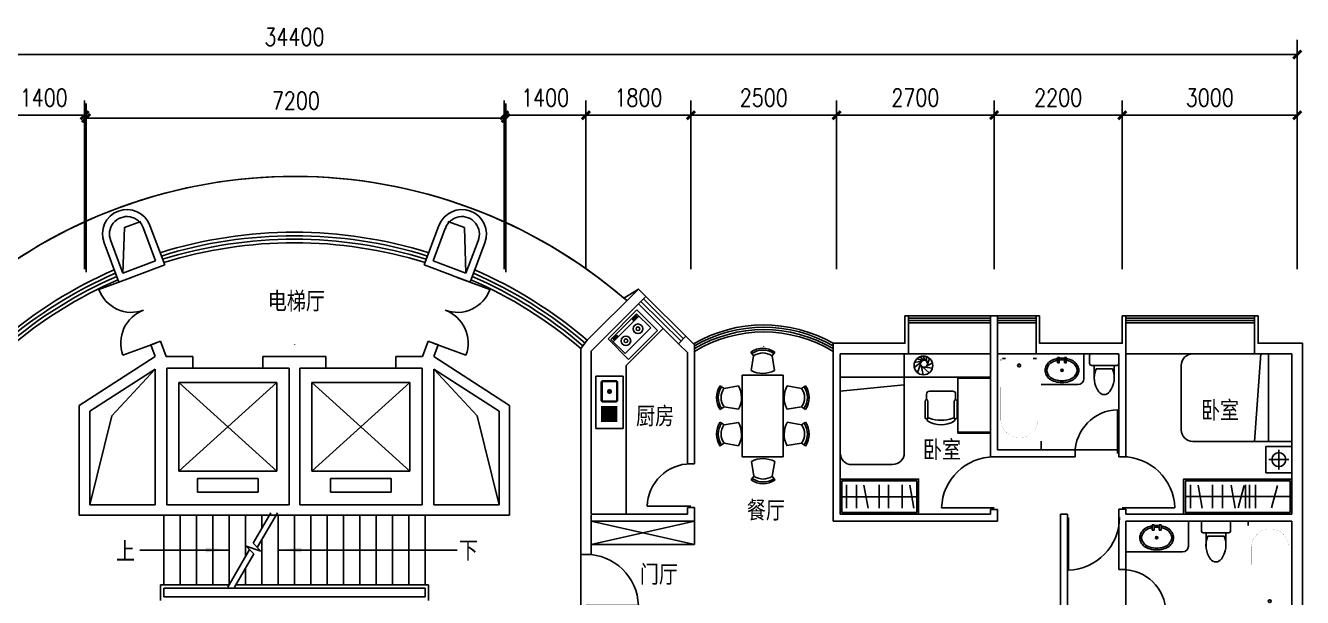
# Model space of a CAD drawing. Header units: millimetres. Extents: x 711 to 40000, y 477 to 37920.
# Drawn here: x 17795 to 39697, y 28115 to 37920 of the extents above; entities that cross this region are included whole.
import ezdxf
from ezdxf.enums import TextEntityAlignment as Align

# ---------------------------------------------------------------- set-up
doc = ezdxf.new("R2010")
doc.units = ezdxf.units.MM
doc.linetypes.add('HIDDEN', pattern=[0.375, 0.25, -0.125])
for name, color, linetype in [('GROUND', 2, 'Continuous'), ('JJ', 6, 'Continuous'), ('PUB_DIM', 3, 'Continuous'), ('STAIR', 2, 'Continuous'), ('TEXT', 7, 'Continuous'), ('TOILET', 7, 'Continuous'), ('WALL', 4, 'Continuous'), ('WC', 10, 'Continuous'), ('WINDOW', 5, 'Continuous'), ('WINDOW_TEXT', 7, 'Continuous'), ('轮廓线', 240, 'Continuous')]:
    doc.layers.add(name, color=color, linetype=linetype)
doc.styles.add('-黑体', font='simhei.ttf')
doc.styles.add('DIM_FONT', font='SIMPLEX.shx', dxfattribs={"width": 0.8})
doc.styles.add('SIMPLEX', font='SIMPLEX.SHX')
doc.styles.get("Standard").update_dxf_attribs({"font": 'arial.ttf'})
doc.dimstyles.new('DIMN', dxfattribs={"dimtxt": 300, "dimasz": 1, "dimexe": 250, "dimexo": 300, "dimgap": 150, "dimtad": 1, "dimdec": 0, "dimdsep": 46, "dimtxsty": 'DIM_FONT', "dimblk": '_DIMX', "dimblk1": 'ARCHTICK', "dimblk2": 'ARCHTICK', "dimcen": 0.1, "dimclrt": 7, "dimadec": 0, "dimazin": 0, "dimtfac": 1, "dimtdec": 0, "dimtix": 1, "dimtmove": 2, "dimatfit": 3, "dimldrblk": '_DIMX', "dimfxl": 1, "dimtolj": 1, "dimtzin": 0, "dimarcsym": 0})

# ---------------------------------------------------------------- blocks, each defined once
blk = doc.blocks.new('_ARCHTICK')
at = {"color": 0, "linetype": 'ByBlock', "const_width": 0.15}
blk.add_lwpolyline([(-0.5, -0.5), (0.5, 0.5)], dxfattribs=at)
blk = doc.blocks.new('_DIMX')
at = {"const_width": 50}
blk.add_lwpolyline([(-70, -70), (70, 70)], dxfattribs=at)
blk = doc.blocks.new('M_A3PTU')
for p, q in [((-0.5, 0), (-0.499, -0.498)), ((0.5, 0), (0.499, -0.498))]:
    blk.add_line(p, q)
for centre, start, end in [((-0.498, -0.001), 269.885, 0.0763), ((0.498, -0.001), 179.9237, 270.115)]:
    blk.add_arc(centre, 0.498, start, end)
blk = doc.blocks.new('_ARROW')
blk.add_solid([(0, 0), (-1, 0.1), (-1, -0.1)])
blk = doc.blocks.new('_C5HQH')
at = {"layer": 'JJ'}
for p, q in [((0, 1096), (1700, 1096)), ((0, -4), (0, 1096)), ((400, -4), (400, 1096)), ((533, 1096), (644, -4)), ((1900, 196), (1900, 896)), ((0, -4), (1700, -4))]:
    blk.add_line(p, q, dxfattribs=at)
for centre, start, end in [((1700, 896), 0, 90), ((1700, 196), 270, 0)]:
    blk.add_arc(centre, 200, start, end, dxfattribs=at)
at = {"style": 'DIM_FONT', "width": 0.8, "flags": 9}
for tag in ['XSIZE', 'YSIZE']:
    blk.add_attdef(tag, (0, 0), '', height=0.5, dxfattribs=at)
blk = doc.blocks.new('M_A2ZXL')
blk.add_line((-0.472, 0), (-0.472, -1))
blk.add_arc((-0.5, 0), 1, 271.6231, 0)
blk = doc.blocks.new('M_B0OPK')
for p, q in [((-0.5, 0.5), (0.5, 0.5)), ((0.5, 0.167), (-0.5, 0.167)), ((0.5, -0.167), (-0.5, -0.167)), ((-0.5, -0.5), (0.5, -0.5))]:
    blk.add_line(p, q)
blk = doc.blocks.new('_E8EJY')
at = {"layer": 'WC', "linetype": 'Continuous'}
for p, q in [((-900, 471), (0, 471)), ((-900, 0), (-900, 471)), ((0, 471), (0, 0)), ((-900, 0), (0, 0))]:
    blk.add_line(p, q, dxfattribs=at)
at = {"layer": 'WC', "linetype": 'HIDDEN'}
blk.add_line((-900, 471), (-900, 171), dxfattribs=at)
at = {"layer": 'WC'}
for p, q in [((-808, 353), (-809, 351)), ((-809, 120), (-809, 351)), ((-807, 357), (-808, 353)), ((-804, 361), (-807, 357)), ((-801, 363), (-804, 361)), ((-797, 363), (-801, 363)), ((-797, 363), (-484, 363)), ((-472, 351), (-472, 120)), ((-387, 367), (-114, 367)), ((-387, 339), (-114, 339)), ((-387, 317), (-114, 317)), ((-387, 289), (-114, 289)), ((-387, 267), (-114, 267)), ((-387, 239), (-114, 239)), ((-484, 108), (-797, 108)), ((-387, 217), (-114, 217)), ((-387, 189), (-114, 189)), ((-387, 167), (-114, 167)), ((-387, 139), (-114, 139)), ((-387, 117), (-114, 117))]:
    blk.add_line(p, q, dxfattribs=at)
blk.add_lwpolyline([(-803, 376), (-478, 376), (-460, 357), (-460, 114), (-478, 96), (-803, 96), (-820, 114), (-820, 357)], close=True, dxfattribs=at)
for points in [[(-666, 236), (-665, 225), (-659, 216), (-652, 209), (-642, 206), (-632, 206), (-622, 209), (-614, 216), (-609, 225), (-607, 236), (-609, 246), (-614, 255), (-622, 262), (-632, 266), (-642, 266), (-652, 262), (-659, 255), (-665, 246), (-666, 236)], [(-656, 236), (-655, 229), (-651, 223), (-646, 219), (-640, 216), (-633, 216), (-627, 219), (-622, 223), (-619, 229), (-618, 236), (-619, 242), (-622, 248), (-627, 253), (-633, 255), (-640, 255), (-646, 253), (-651, 248), (-655, 242), (-656, 236)], [(-472, 351), (-473, 355), (-475, 359), (-478, 362), (-482, 363), (-484, 363)], [(-809, 120), (-808, 116), (-806, 112), (-803, 109), (-799, 108), (-797, 108)], [(-484, 108), (-480, 109), (-476, 111), (-474, 114), (-472, 118), (-472, 120)]]:
    blk.add_lwpolyline(points, dxfattribs=at)
at = {"style": 'DIM_FONT', "width": 0.8, "flags": 9}
for tag in ['XSIZE', 'YSIZE']:
    blk.add_attdef(tag, (0, 0), '', height=0.5, dxfattribs=at)
blk = doc.blocks.new('_E9EKO')
at = {"layer": 'WC', "linetype": 'Continuous'}
for p, q in [((-700, 0), (-700, 500)), ((-700, 500), (0, 500)), ((0, 500), (0, 0)), ((0, 0), (-700, 0))]:
    blk.add_line(p, q, dxfattribs=at)
at = {"layer": 'WC'}
for p, q in [((-673, 387), (-673, 44)), ((-51, 387), (-673, 387)), ((-51, 44), (-51, 387)), ((-673, 100), (-51, 100)), ((-673, 44), (-51, 44)), ((-641, 78), (-641, 66)), ((-630, 68), (-630, 52)), ((-566, 68), (-630, 68)), ((-630, 52), (-566, 52)), ((-566, 52), (-566, 68)), ((-549, 77), (-549, 66)), ((-168, 78), (-168, 66)), ((-157, 68), (-157, 52)), ((-93, 68), (-157, 68)), ((-157, 52), (-93, 52)), ((-93, 52), (-93, 68)), ((-76, 77), (-76, 66))]:
    blk.add_line(p, q, dxfattribs=at)
for points in [[(-549, 77, 0.259034), (-551, 80, 0.076276), (-563, 85, 0.036515), (-576, 88, 0.026615), (-595, 89, 0.026615), (-614, 88, 0.036515), (-627, 85, 0.076276), (-639, 80, 0.259034), (-641, 77, 0.078462), (-641, 76, 0.056762)], [(-549, 66, 0.259034), (-551, 70, 0.076276), (-563, 75, 0.036515), (-576, 77, 0.026615), (-595, 78, 0.026615), (-614, 77, 0.036515), (-627, 75, 0.076276), (-639, 70, 0.259034), (-641, 66, 0.259034), (-639, 63, 0.056762), (-630, 59, 0.036515)], [(-566, 57, 0.008736), (-563, 58, 0.076276), (-551, 63, 0.259034), (-549, 66, 0.259034)], [(-76, 77, 0.259034), (-78, 80, 0.076276), (-90, 85, 0.036515), (-103, 88, 0.026615), (-122, 89, 0.026615), (-141, 88, 0.036515), (-154, 85, 0.076276), (-166, 80, 0.259034), (-168, 77, 0.078462), (-168, 76, 0.056762)], [(-76, 66, 0.259034), (-78, 70, 0.076276), (-90, 75, 0.036515), (-103, 77, 0.026615), (-122, 78, 0.026615), (-141, 77, 0.036515), (-154, 75, 0.076276), (-166, 70, 0.259034), (-168, 66, 0.259034), (-166, 63, 0.056762), (-157, 59, 0.036515)], [(-93, 57, 0.008736), (-90, 58, 0.076276), (-78, 63, 0.259034), (-76, 66, 0.259034)]]:
    blk.add_lwpolyline(points, format="xyb", dxfattribs=at)
at = {"layer": 'WC', "linetype": 'Continuous'}
for centre, radius in [((-508, 241), 82.5), ((-508, 241), 31.6), ((-216, 241), 82.5), ((-216, 241), 31.6)]:
    blk.add_circle(centre, radius, dxfattribs=at)
at = {"style": 'DIM_FONT', "width": 0.8, "flags": 9}
for tag in ['XSIZE', 'YSIZE']:
    blk.add_attdef(tag, (0, 0), '', height=0.5, dxfattribs=at)
blk = doc.blocks.new('_E6GUL')
at = {"layer": 'WC'}
for points in [[(-0.45, 2.2), (-0.75, 2.2), (-0.75, 1.3), (-0.45, 1.3)], [(0.75, 2.2), (0.45, 2.2), (0.45, 1.3), (0.75, 1.3)]]:
    blk.add_lwpolyline(points, close=True, dxfattribs=at)
for points in [[(-0.75, 2.03, 0.026429), (-1.19, 1.93, 0.082314), (-2.12, 1.48, 0.114383), (-2.69, 0.76, 0.13438), (-2.9, 0, 0.13438), (-2.69, -0.76, 0.114383), (-2.12, -1.48, 0.082314), (-1.19, -1.93, 0.07067), (0, -2.1, 0.07067), (1.19, -1.93, 0.082314), (2.12, -1.48, 0.114383), (2.69, -0.76, 0.13438), (2.9, 0, 0.137198)], [(-0.75, 1.73, 0.023054), (-1.11, 1.64, 0.082314), (-1.95, 1.24, 0.115519), (-2.43, 0.61, 0.13438), (-2.6, 0, 0.13438), (-2.43, -0.61, 0.115519), (-1.95, -1.24, 0.082314), (-1.11, -1.64, 0.07067), (0, -1.8, 0.07067), (1.11, -1.64, 0.082314), (1.95, -1.24, 0.115519), (2.43, -0.61, 0.13438), (2.6, 0, 0.137558)], [(0.45, 2.08, 0.026396), (0, 2.1, 0.026396), (-0.45, 2.08, 0.082314)], [(0.45, 1.77, 0.028399), (0, 1.8, 0.028399), (-0.45, 1.77, 0.082314)], [(2.9, 0, 0.13438), (2.69, 0.76, 0.114383), (2.12, 1.48, 0.082314), (1.19, 1.93, 0.026429), (0.75, 2.03, 0.027051)], [(2.6, 0, 0.13438), (2.43, 0.61, 0.115519), (1.95, 1.24, 0.082314), (1.11, 1.64, 0.023054), (0.75, 1.73, 0.029229)]]:
    blk.add_lwpolyline(points, format="xyb", dxfattribs=at)
for radius in [0.2, 0.1]:
    blk.add_circle((0, 0), radius, dxfattribs=at)
at = {"style": 'DIM_FONT', "width": 0.8, "flags": 9}
for tag in ['YSIZE', 'XSIZE']:
    blk.add_attdef(tag, (0, 0), '', height=0.5, dxfattribs=at)
blk = doc.blocks.new('M_E24TTP')
at = {"layer": 'TOILET', "color": 7}
for p, q in [((-170, 200), (-170, 430)), ((-140, 260), (140, 260)), ((170, 200), (170, 430)), ((-250, 30), (-250, 170)), ((-220, 200), (220, 200)), ((220, 0), (-220, 0)), ((250, 170), (250, 30))]:
    blk.add_line(p, q, dxfattribs=at)
for centre, radius, start, end in [((0, 590), 110, 33.4509, 146.5491), ((227, 413), 398, 143.3619, 202.5495), ((-227, 413), 398, 337.4505, 36.6381), ((-220, 170), 30, 90, 180), ((-220, 30), 30, 180, 270), ((220, 170), 30, 0, 90), ((220, 30), 30, 270, 0)]:
    blk.add_arc(centre, radius, start, end, dxfattribs=at)
at = {"style": 'DIM_FONT', "width": 0.8, "flags": 9}
for tag in ['XSIZE', 'YSIZE']:
    blk.add_attdef(tag, (0, 0), '', height=0.5, dxfattribs=at)
blk = doc.blocks.new('M_E4')
for p, q in [((670, -80), (670, -137)), ((670, -86), (670, -97)), ((670, -663), (670, -614))]:
    blk.add_line(p, q)
at = {"const_width": 1.5}
for points in [[(-750, -750), (-750, 0)], [(-750, 0), (750, 0)], [(750, 0), (750, -750)], [(608, -56), (640, -56)], [(670, -90), (670, -656)], [(670, -663), (670, -655)], [(750, -750), (-750, -750)]]:
    blk.add_lwpolyline(points, dxfattribs=at)
for points in [[(-399, -56, 0.930688), (-388, -693, 0.930688)], [(670, -86, 0.414214), (640, -56, 0.414214)], [(670, -90, 0.041784), (670, -85, 0.412615)], [(640, -693, 0.414214), (670, -663, 0.414214)]]:
    blk.add_lwpolyline(points, format="xyb", dxfattribs=at)
at = {"const_width": 1.5, "flags": 128}
for points in [[(-399, -56), (608, -56)], [(-399, -694), (645, -692)]]:
    blk.add_lwpolyline(points, dxfattribs=at)
for radius in [25, 23]:
    blk.add_circle((550, -381), radius)
blk.add_arc((640, -663), 30, 270, 280.176)
at = {"width": 0.8, "flags": 9}
for tag in ['XSIZE', 'YSIZE']:
    blk.add_attdef(tag, (0, 0), '', height=0.5, dxfattribs=at)
blk = doc.blocks.new('M_C32CXI')
for p, q in [((-188, 275), (87, 275)), ((87, 225), (-188, 225)), ((212, 250), (112, 250)), ((262, 200), (262, -200)), ((-188, -225), (87, -225)), ((87, -275), (-188, -275)), ((212, -250), (112, -250))]:
    blk.add_line(p, q)
for centre, radius, start, end in [((111, 0), 426, 148.1092, 211.8908), ((-227, 210), 28.1, 338.7607, 148.1092), ((-188, 250), 25, 90, 270), ((87, 250), 25, 270, 90), ((212, 200), 50, 0, 90), ((314, 0), 552, 158.7607, 201.2393), ((-227, -210), 28.1, 211.8908, 21.2393), ((212, -200), 50, 270, 0), ((-188, -250), 25, 90, 270), ((87, -250), 25, 270, 90)]:
    blk.add_arc(centre, radius, start, end)
at = {"width": 0.8, "flags": 9}
for tag in ['XSIZE', 'YSIZE']:
    blk.add_attdef(tag, (0, 0), '', height=0.5, dxfattribs=at)
blk = doc.blocks.new('M_C5')
for p, q in [((-54, -14), (-154, 45)), ((-71, 21), (-106, 120)), ((-60, 63), (-50, 152)), ((-28, 86), (7, 160)), ((-9, 88), (59, 149)), ((12, 83), (112, 114)), ((26, 75), (152, 50)), ((42, 53), (156, -35)), ((48, 21), (102, -123)), ((-26, -30), (-153, -47)), ((14, -26), (-99, -126)), ((41, -2), (5, -160))]:
    blk.add_line(p, q)
for centre, radius in [((0, 0), 160), ((-11, 28), 60)]:
    blk.add_circle(centre, radius)
at = {"width": 0.8, "flags": 9}
for tag in ['XSIZE', 'YSIZE']:
    blk.add_attdef(tag, (0, 0), '', height=0.5, dxfattribs=at)
blk = doc.blocks.new('M_C18')
at = {"linetype": 'Continuous'}
for p, q in [((-565, 349), (-565, -348)), ((595, 349), (595, -348))]:
    blk.add_line(p, q, dxfattribs=at)
blk.add_lwpolyline([(-582, -348), (-582, 352), (618, 352), (618, -348)], close=True, dxfattribs=at)
at = {"width": 0.8, "flags": 9}
for tag in ['XSIZE', 'YSIZE']:
    blk.add_attdef(tag, (0, 0), '', height=0.5, dxfattribs=at)
blk = doc.blocks.new('_C2GBH')
at = {"layer": 'JJ'}
for p, q in [((-225, -55), (-225, -395)), ((-395, -225), (-55, -225))]:
    blk.add_line(p, q, dxfattribs=at)
blk.add_lwpolyline([(-450, 0), (-450, -450), (0, -450), (0, 0)], close=True, dxfattribs=at)
blk.add_circle((-225, -225), 120, dxfattribs=at)
at = {"style": 'DIM_FONT', "width": 0.8, "flags": 9}
for tag in ['XSIZE', 'YSIZE']:
    blk.add_attdef(tag, (0, 0), '', height=0.5, dxfattribs=at)
blk = doc.blocks.new('_C18POR')
at = {"layer": 'JJ'}
for p, q in [((0, 0), (0, 1500)), ((0, 1500), (1700, 1500)), ((400, 0), (400, 1500)), ((533, 1500), (644, 0)), ((1900, 200), (1900, 1300)), ((0, 0), (1700, 0))]:
    blk.add_line(p, q, dxfattribs=at)
for centre, start, end in [((1700, 1300), 0, 90), ((1700, 200), 270, 0)]:
    blk.add_arc(centre, 200, start, end, dxfattribs=at)
at = {"style": 'DIM_FONT', "width": 0.8, "flags": 9}
for tag in ['XSIZE', 'YSIZE']:
    blk.add_attdef(tag, (0, 0), '', height=0.5, dxfattribs=at)
blk = doc.blocks.new('_C4CHW')
at = {"layer": 'JJ'}
blk.add_blockref('_C18POR', (0, 0), dxfattribs=at)
at = {"style": 'DIM_FONT', "width": 0.8, "flags": 9}
for tag in ['XSIZE', 'YSIZE']:
    blk.add_attdef(tag, (0, 0), '', height=0.5, dxfattribs=at)
blk = doc.blocks.new('_C4COF')
at = {"layer": 'WALL'}
blk.add_blockref('_C4CHW', (0, 0), dxfattribs=at)
at = {"style": 'DIM_FONT', "width": 0.8, "flags": 9}
for tag in ['XSIZE', 'YSIZE']:
    blk.add_attdef(tag, (0, 0), '', height=0.5, dxfattribs=at)
blk = doc.blocks.new('_C12HYY')
at = {"layer": 'JJ'}
for p, q in [((-121, 174), (-185, 221)), ((-121, 174), (130, 212)), ((-126, -142), (-193, -187)), ((-126, -142), (123, -188))]:
    blk.add_line(p, q, dxfattribs=at)
for centre, radius, start, end in [((102, 12), 356, 143.9219, 214.0241), ((102, 12), 326, 143.9219, 214.0241), ((102, 12), 276, 143.9219, 214.0241), ((-249, 18), 425, 330.9005, 27.0455)]:
    blk.add_arc(centre, radius, start, end, dxfattribs=at)
at = {"style": 'DIM_FONT', "width": 0.8, "flags": 9}
for tag in ['XSIZE', 'YSIZE']:
    blk.add_attdef(tag, (-24, 18), '', height=0.5, rotation=356.9059, dxfattribs=at)
for tag in ['XSIZE', 'YSIZE']:
    blk.add_attdef(tag, (0, 0), '', height=0.5, dxfattribs=at)
blk = doc.blocks.new('_C11DKQ')
at = {"layer": 'JJ'}
for p, q in [((-1166, 312), (-1212, 377)), ((-1166, 312), (-1207, 62)), ((-849, 313), (-804, 379)), ((-849, 313), (-807, 63)), ((-541, 312), (-587, 377)), ((-541, 312), (-582, 62)), ((-224, 313), (-179, 379)), ((-224, 313), (-182, 63)), ((332, -194), (82, -153)), ((332, -194), (397, -148)), ((333, -511), (83, -553)), ((333, -511), (399, -556))]:
    blk.add_line(p, q, dxfattribs=at)
blk.add_lwpolyline([(-1400, -700), (0, -700), (0, 0), (-1400, 0)], close=True, dxfattribs=at)
for centre, radius, start, end in [((-1007, 87), 356, 55.1246, 125.2269), ((-382, 87), 356, 55.1246, 125.2269), ((-1007, 87), 326, 55.1246, 125.2269), ((-1007, 87), 276, 55.1246, 125.2269), ((-382, 87), 326, 55.1246, 125.2269), ((-382, 87), 276, 55.1246, 125.2269), ((-1008, 438), 425, 242.1033, 298.2483), ((-383, 438), 425, 242.1033, 298.2483), ((458, -352), 425, 152.1033, 208.2483), ((107, -353), 276, 325.1246, 35.2269), ((107, -353), 326, 325.1246, 35.2269), ((107, -353), 356, 325.1246, 35.2269)]:
    blk.add_arc(centre, radius, start, end, dxfattribs=at)
at = {"layer": 'JJ', "xscale": -1}
for p, rotation in [((-1604, -344), 178.7972248939161), ((-1021, -894), 268.7972248939161), ((-396, -894), 268.7972248939161)]:
    blk.add_blockref('_C12HYY', p, dxfattribs=dict(at, rotation=rotation))
at = {"style": 'DIM_FONT', "width": 0.8, "flags": 9}
for tag in ['XSIZE', 'YSIZE']:
    blk.add_attdef(tag, (0, 0), '', height=0.5, dxfattribs=at)

msp = doc.modelspace()

# ---------------------------------------------------------------- linework, layer by layer
at = {"layer": 'GROUND'}
for p, q in [((35797.5, 30644.4), (36547.5, 30644.4)), ((27317.5, 27953.1), (27317.5, 28853.1)), ((36667.5, 28593), (36667.5, 27843))]:
    msp.add_line(p, q, dxfattribs=at)
at = {"layer": 'JJ'}
for p, q in [((28097.5, 32089.1), (28732, 32723.7)), ((35948.1, 31865.7), (35948.1, 32293)), ((38877.5, 32293), (36667.5, 32293)), ((28097.5, 32089.1), (28097.5, 29543)), ((32867.5, 31893), (34347.5, 31893)), ((35217.5, 31765.7), (35848.1, 31765.7)), ((35217.5, 30793), (35217.5, 30644.4)), ((31876.2, 29643), (31876.2, 30043)), ((32045.5, 29643), (32045.5, 30043)), ((32245.6, 29644.6), (32176.1, 30038.6)), ((32436.5, 29643), (32436.5, 30043)), ((32594.7, 29643), (32594.7, 30043)), ((32832.8, 29643), (32832.8, 30043)), ((33032.8, 29644.6), (32963.4, 30038.6)), ((37775.5, 29643), (37775.5, 30043)), ((37975.6, 29644.6), (37906.1, 30038.6)), ((38151.7, 29643), (38151.7, 30043)), ((38324.7, 29643), (38324.7, 30043)), ((38544.9, 29644.6), (38475.4, 30038.6)), ((38595, 29649.9), (38698.6, 30036.2)), ((38721, 29643), (38721, 30043)), ((38789.2, 29643), (38789.2, 30043)), ((38894, 29643), (38894, 30043)), ((39164.3, 29649.9), (39267.9, 30036.2)), ((33082.6, 29839.4), (31797.5, 29839.4)), ((37689.5, 29843), (39487.5, 29843)), ((29267.5, 29423), (27497.5, 29023)), ((29267.5, 29023), (27497.5, 29423)), ((29267.5, 29023), (29267.5, 29423)), ((37740.7, 28995.7), (37740.7, 29423)), ((38767.5, 29350.4), (38767.5, 29423)), ((29267.5, 29023), (27497.5, 29023)), ((36667.5, 28895.7), (37640.7, 28895.7))]:
    msp.add_line(p, q, dxfattribs=at)
for points in [[(33112.6, 29543), (33112.6, 30143), (31767.5, 30143), (31767.5, 29543)], [(33082.6, 29573), (33082.6, 30113), (31797.5, 30113), (31797.5, 29573)], [(39517.5, 29543), (39517.5, 30143), (37659.5, 30143), (37659.5, 29543)], [(39487.5, 29573), (39487.5, 30113), (37689.5, 30113), (37689.5, 29573)]]:
    msp.add_lwpolyline(points, close=True, dxfattribs=at)
for centre in [(35848.1, 31865.7), (37640.7, 28995.7)]:
    msp.add_arc(centre, 100, 270, 0, dxfattribs=at)
at = {"layer": 'PUB_DIM'}
for points in [[(21287.5, 28928), (19757.4, 28928)], [(22127.5, 28928), (25200.9, 28928)]]:
    msp.add_lwpolyline(points, dxfattribs=at)
at = {"layer": 'STAIR'}
for p, q in [((22107.5, 30280.6), (20427.5, 31799.1)), ((20427.5, 30280.6), (22107.5, 31799.1)), ((20427.5, 31799.1), (22107.5, 31799.1)), ((20427.5, 30280.6), (20427.5, 31799.1)), ((22107.5, 31799.1), (22107.5, 30280.6)), ((22707.5, 30280.6), (24387.5, 31799.1)), ((24387.5, 30280.6), (22707.5, 31799.1)), ((24387.5, 31799.1), (22707.5, 31799.1)), ((22707.5, 31799.1), (22707.5, 30280.6)), ((24387.5, 30280.6), (24387.5, 31799.1)), ((22107.5, 30280.6), (20427.5, 30280.6)), ((22707.5, 30280.6), (24387.5, 30280.6)), ((20747.5, 30154), (21787.5, 30154)), ((20747.5, 29917.8), (20747.5, 30154)), ((21787.5, 30154), (21787.5, 29917.8)), ((23027.5, 30154), (23027.5, 29917.8)), ((24067.5, 30154), (23027.5, 30154)), ((24067.5, 29917.8), (24067.5, 30154)), ((21787.5, 29917.8), (20747.5, 29917.8)), ((23027.5, 29917.8), (24067.5, 29917.8)), ((20167.5, 29523), (20167.5, 28333)), ((21975.3, 29523), (20167.5, 29523)), ((20447.5, 29523), (20447.5, 28333)), ((20727.5, 29523), (20727.5, 28333)), ((21007.5, 29523), (21007.5, 28333)), ((21287.5, 29523), (21287.5, 28333)), ((21567.5, 29523), (21567.5, 28816.7)), ((22000.3, 29566.3), (21698.1, 29043)), ((22115.8, 29566.3), (21770.8, 28968.9)), ((21847.5, 29523), (21847.5, 29301.7)), ((24647.5, 29523), (22090.8, 29523)), ((22127.5, 29523), (22127.5, 28333)), ((22407.5, 29523), (22407.5, 28333)), ((22687.5, 29523), (22687.5, 28333)), ((22967.5, 29523), (22967.5, 28333)), ((23247.5, 29523), (23247.5, 28333)), ((23527.5, 29523), (23527.5, 28333)), ((23807.5, 29523), (23807.5, 28333)), ((24087.5, 29523), (24087.5, 28333)), ((24367.5, 29523), (24367.5, 28333)), ((24647.5, 29523), (24647.5, 28333)), ((21637, 28937.1), (21263.2, 28289.7)), ((21829, 28909.7), (21578.8, 28996.4)), ((21578.8, 28996.4), (21709.7, 28863.1)), ((21698.1, 29043), (21829, 28909.7)), ((21847.5, 29101.7), (21847.5, 28333)), ((21709.7, 28863.1), (21378.7, 28289.7)), ((21567.5, 28616.7), (21567.5, 28333)), ((21288.2, 28333), (20107.5, 28333)), ((20107.5, 28333), (20107.5, 28063)), ((24647.5, 28273), (20167.5, 28273)), ((20167.5, 28273), (20167.5, 28123)), ((24707.5, 28333), (21403.7, 28333)), ((24647.5, 28123), (24647.5, 28273)), ((24707.5, 28063), (24707.5, 28333)), ((20167.5, 28123), (24647.5, 28123))]:
    msp.add_line(p, q, dxfattribs=at)
at = {"layer": 'WALL'}
for p, q in [((19492.6, 34457.2), (19465.6, 33675.6)), ((19773.4, 34562.6), (19492.6, 34457.2)), ((20027.3, 33886.5), (19819.3, 34440.5)), ((20181.8, 33816.3), (19927.9, 34492.6)), ((24633.2, 33816.3), (24887.1, 34492.6)), ((24787.7, 33886.5), (24995.7, 34440.5)), ((25041.5, 34562.6), (25322.4, 34457.2)), ((25322.4, 34457.2), (25349.4, 33675.6)), ((19141.5, 34197.3), (19395.4, 33521.1)), ((19257.6, 34229.6), (19465.6, 33675.6)), ((25557.4, 34229.6), (25349.4, 33675.6)), ((25673.5, 34197.3), (25419.6, 33521.1)), ((19465.6, 33675.6), (20027.3, 33886.5)), ((19698.9, 33635), (20181.8, 33816.3)), ((25116.1, 33635), (24633.2, 33816.3)), ((25349.4, 33675.6), (24787.7, 33886.5)), ((19395.4, 33521.1), (19530.3, 33571.7)), ((19699.3, 33633.6), (19530.3, 33571.7)), ((19699.3, 33633.6), (19698.9, 33635)), ((25115.6, 33633.6), (25116.1, 33635)), ((25115.6, 33633.6), (25284.6, 33571.7)), ((25419.6, 33521.1), (25284.6, 33571.7)), ((27429.4, 32524.1), (28307.2, 33401.9)), ((28307.2, 33401.9), (28434.5, 33275.8)), ((27497.5, 32337.6), (28307.8, 33147.9)), ((28307.8, 33147.9), (28434.5, 33275.8)), ((32877.5, 32943), (32937.5, 32943)), ((32877.5, 32473), (32877.5, 32943)), ((32937.5, 32293), (32937.5, 32943)), ((34347.5, 32943), (34467.5, 32943)), ((34347.5, 30524.4), (34347.5, 32943)), ((34467.5, 30644.4), (34467.5, 32943)), ((35187.5, 32943), (35127.5, 32943)), ((35127.5, 32293), (35127.5, 32943)), ((35187.5, 32473), (35187.5, 32943)), ((36667.5, 32943), (36607.5, 32943)), ((36607.5, 32473), (36607.5, 32943)), ((36667.5, 32943), (36667.5, 30527.2)), ((38937.5, 32943), (38877.5, 32943)), ((38877.5, 32293), (38877.5, 32943)), ((38937.5, 32473), (38937.5, 32943)), ((20112.4, 32507), (19943.4, 32445)), ((20017.5, 32243), (19943.4, 32445)), ((20209.2, 32243), (20112.4, 32507)), ((24605.8, 32243), (24702.5, 32507)), ((24702.5, 32507), (24871.5, 32445)), ((24797.5, 32243), (24871.5, 32445)), ((27317.5, 32383), (27431.1, 32525.8)), ((28996.8, 32465.1), (29123.5, 32592.9)), ((28996.8, 32465.1), (29147.5, 32315.8)), ((29123.5, 32592.9), (29266.2, 32451.5)), ((29267.5, 32450.3), (29267.5, 30406.3)), ((32877.5, 32473), (31647.5, 32473)), ((31647.5, 32473), (31647.5, 29423)), ((36607.5, 32473), (35187.5, 32473)), ((36667.5, 32473), (36667.5, 32473)), ((39697.5, 32473), (38937.5, 32473)), ((39697.5, 27723), (39697.5, 32473)), ((20017.5, 32243), (18717.5, 31406.6)), ((20667.5, 32243), (20209.2, 32243)), ((20667.5, 32243), (20667.5, 32043)), ((20667.5, 32243), (20667.5, 32043)), ((21867.5, 32243), (21867.5, 32043)), ((21867.5, 32243), (22407.5, 32243)), ((21867.5, 32243), (21867.5, 32043)), ((22947.5, 32243), (22407.5, 32243)), ((22947.5, 32243), (22947.5, 32043)), ((22947.5, 32243), (22947.5, 32043)), ((24147.5, 32243), (24605.8, 32243)), ((24147.5, 32243), (24147.5, 32043)), ((24147.5, 32243), (24147.5, 32043)), ((24797.5, 32243), (26097.5, 31406.6)), ((27317.4, 32383.1), (27317.5, 28853.1)), ((27497.5, 32337.6), (27497.5, 29543)), ((29147.5, 32315.8), (29147.5, 30406.3)), ((32937.5, 32293), (31767.5, 32293)), ((31767.5, 32293), (31767.5, 29543)), ((36547.5, 32293), (35127.5, 32293)), ((36547.5, 32293), (36547.5, 30644.4)), ((39517.5, 32293), (38877.5, 32293)), ((39517.5, 29543), (39517.5, 32293)), ((20017.5, 32029), (18897.5, 31308.4)), ((20017.5, 32029), (19274.4, 31231)), ((20017.5, 29703), (20017.5, 32029)), ((20217.5, 32043), (21867.5, 32043)), ((20217.5, 32043), (20217.5, 29703)), ((21867.5, 32043), (22317.5, 32043)), ((22317.5, 32043), (22317.5, 29703)), ((22497.5, 32043), (22497.5, 29703)), ((22947.5, 32043), (22497.5, 32043)), ((24597.5, 32043), (22947.5, 32043)), ((24597.5, 32043), (24597.5, 29703)), ((24797.5, 32029), (25917.5, 31308.4)), ((24797.5, 32029), (25540.5, 31231)), ((24797.5, 29703), (24797.5, 32029)), ((18717.5, 29523), (18717.5, 31406.6)), ((26097.5, 29523), (26097.5, 31406.6)), ((18897.5, 29703), (18897.5, 31308.4)), ((19274.4, 31231), (18897.5, 29703)), ((25540.5, 31231), (25917.5, 29703)), ((25917.5, 29703), (25917.5, 31308.4)), ((34467.5, 30524.4), (34347.5, 30524.4)), ((34467.5, 30644.4), (35797.5, 30644.4)), ((34467.5, 30524.4), (35797.5, 30524.4)), ((35797.5, 30644.4), (35797.5, 30524.4)), ((36547.5, 30644.4), (36547.5, 30524.4)), ((36667.5, 30527.2), (36547.5, 30527.2)), ((29267.5, 30406.3), (29147.5, 30406.3)), ((18897.5, 29703), (20017.5, 29703)), ((22317.5, 29703), (20217.5, 29703)), ((22497.5, 29703), (24597.5, 29703)), ((25917.5, 29703), (24797.5, 29703)), ((29267.5, 29656.3), (29147.5, 29656.3)), ((29147.5, 29656.3), (29147.5, 29543)), ((29267.5, 29656.3), (29267.5, 29423)), ((34467.5, 29624.4), (34347.5, 29624.4)), ((34347.5, 29543), (34347.5, 29624.4)), ((34467.5, 29423), (34467.5, 29624.4)), ((36547.5, 29627.2), (36547.5, 29543)), ((36667.5, 29627.2), (36547.5, 29627.2)), ((36667.5, 29627.2), (36667.5, 29543)), ((18717.5, 29523), (26097.5, 29523)), ((29147.5, 29543), (27497.5, 29543)), ((27497.5, 29523), (27497.5, 28853.1)), ((29267.5, 29423), (27497.5, 29423)), ((31647.5, 29423), (34467.5, 29423)), ((31767.5, 29543), (34347.5, 29543)), ((35547.5, 29543), (35547.5, 24143)), ((35547.5, 29543), (35667.5, 29543)), ((35667.5, 29543), (35667.5, 29423)), ((35667.5, 29423), (35667.5, 23993)), ((36547.5, 29543), (36547.5, 29423)), ((36547.5, 29423), (36547.5, 28593)), ((39517.5, 29543), (36667.5, 29543)), ((36667.5, 29423), (36667.5, 28593)), ((39517.5, 29423), (36667.5, 29423)), ((39517.5, 27723), (39517.5, 29423)), ((27317.5, 28853.1), (27497.5, 28853.1)), ((36667.5, 28593), (36547.5, 28593))]:
    msp.add_line(p, q, dxfattribs=at)
for centre, radius, start, end in [((19534.7, 34345), 420, 20.57748, 200.57748), ((19534.7, 34345), 300, 18.55712, 202.59785), ((25280.3, 34345), 420, 339.42252, 159.42252), ((25280.3, 34345), 300, 337.40215, 161.44288)]:
    msp.add_arc(centre, radius, start, end, dxfattribs=at)
at = {"layer": 'WINDOW'}
for p, q in [((34347.5, 32943), (32937.5, 32943)), ((34347.5, 32903), (32937.5, 32903)), ((34347.5, 32863), (32937.5, 32863)), ((35127.5, 32943), (34467.5, 32943)), ((35127.5, 32903), (34467.5, 32903)), ((35127.5, 32863), (34467.5, 32863)), ((38877.5, 32943), (36637.5, 32943)), ((38877.5, 32903), (36667.5, 32903)), ((38877.5, 32863), (36667.5, 32863)), ((34347.5, 32823), (32937.5, 32823)), ((35127.5, 32823), (34467.5, 32823)), ((38877.5, 32823), (36667.5, 32823)), ((32937.5, 32293), (34347.5, 32293)), ((35127.5, 32293), (34467.5, 32293))]:
    msp.add_line(p, q, dxfattribs=at)
for centre, radius, start, end in [((22407.5, 26641.2), 8692.4, 49.01611, 130.53479), ((22407.5, 26641.2), 7734.9, 72.66992, 107.33008), ((22407.5, 26641.2), 7674.9, 72.69534, 107.30466), ((22407.5, 26641.2), 7614.9, 72.72115, 107.27885), ((22407.5, 26641.2), 7554.9, 72.74738, 107.25262), ((22407.5, 26641.2), 7734.9, 113.55541, 130.53479), ((22407.5, 26641.2), 7734.9, 49.51223, 66.44459), ((22407.5, 26641.2), 7674.9, 113.57871, 130.53479), ((22407.5, 26641.2), 7614.9, 113.60238, 130.53479), ((22407.5, 26641.2), 7554.9, 113.62642, 130.53479), ((22407.5, 26641.2), 7554.9, 49.46521, 66.37358), ((22407.5, 26641.2), 7614.9, 49.48113, 66.39762), ((22407.5, 26641.2), 7674.9, 49.4968, 66.42129), ((30457.4, 30373.2), 2413.6, 60.45911, 119.93854), ((30457.4, 30373.2), 2333.6, 59.339, 120.65925), ((30457.4, 30373.2), 2373.6, 59.91012, 120.08817), ((30457.4, 30373.2), 2293.6, 58.74731, 121.25089)]:
    msp.add_arc(centre, radius, start, end, dxfattribs=at)
at = {"layer": '轮廓线'}
msp.add_lwpolyline([(16758.2, 33247.5, -0.178734), (22407.5, 35333.6, -0.178734), (28056.7, 33247.5), (28307.2, 33401.9), (29252.9, 32464.7, -0.2655162), (31647.5, 32473), (32877.5, 32473), (32877.5, 32943), (35187.5, 32943), (35187.5, 32473), (36607.5, 32473), (36607.5, 32943), (38937.5, 32943), (38937.5, 32473), (39697.5, 32473), (39697.5, 27723)], format="xyb", dxfattribs=at)

# ---------------------------------------------------------------- block references
at = {"layer": 'JJ', "xscale": -1}
for name, p, rotation in [('_E9EKO', (28281.7, 33044.2), 224.9999999998635), ('M_E4', (35217.5, 31543), 270), ('M_E24TTP', (36297.5, 32293), 180), ('_C4COF', (39517.5, 30791), 359.9999999998635), ('_E8EJY', (28047.5, 31008.8), 90.00000000013654), ('M_C32CXI', (33498.8, 31389.9), 270), ('_C2GBH', (39517.5, 30252.6), 180.0000000001364), ('M_E24TTP', (38213.6, 29423), 180)]:
    msp.add_blockref(name, p, dxfattribs=dict(at, rotation=rotation))
at = {"layer": 'JJ'}
for name, p, rotation in [('_C11DKQ', (30088.9, 31923.4), 89.99999999986356), ('_C5HQH', (31771.5, 32293), 269.9999999998636), ('M_E4', (39517.5, 28600.4), 270)]:
    msp.add_blockref(name, p, dxfattribs=dict(at, rotation=rotation))
at = {"layer": 'JJ', "xscale": -1}
msp.add_blockref('M_C5', (33195.9, 32092.3), dxfattribs=at)
at = {"layer": 'JJ', "xscale": 0.8, "yscale": 0.8, "zscale": 0.8, "rotation": 90}
msp.add_blockref('M_C18', (34068.9, 31398.3), dxfattribs=at)
at = {"layer": 'PUB_DIM', "xscale": 400, "yscale": 400, "zscale": 400}
msp.add_blockref('_ARROW', (21287.5, 28928), dxfattribs=at)
at = {"layer": 'PUB_DIM', "xscale": 400, "yscale": 400, "zscale": 400, "rotation": 180}
msp.add_blockref('_ARROW', (22127.5, 28928), dxfattribs=at)
at = {"layer": 'WC', "xscale": -100, "yscale": 100, "zscale": 100}
for p in [(35572.1, 32008.7), (37196.5, 29138.7)]:
    msp.add_blockref('_E6GUL', p, dxfattribs=at)
at = {"layer": 'WINDOW'}
for name, p, xscale, yscale, zscale, rotation in [('M_A3PTU', (19821.4, 33039.3), 1200, 1200, 1200, 290.134779104), ('M_A3PTU', (24993.6, 33039.3), -1200, 1200, 1200, 69.86522089599995), ('M_B0OPK', (28715.6, 32870.4), -970.0911966820253, 179.9999993592456, 970.0911966820253, 315.259744847), ('M_A2ZXL', (36172.5, 30584.4), 750, 750, 750, 180), ('M_A2ZXL', (34407.5, 30074.4), 900, -900, 900, 90), ('M_A2ZXL', (36607.5, 30077.2), 900, 900, 900, 90), ('M_A2ZXL', (29207.5, 30031.3), -750, 750, 750, 270), ('M_A2ZXL', (27407.5, 28403.1), 900, 900, 900, 90), ('M_A2ZXL', (36607.5, 28218), 750, 750, 750, 90)]:
    msp.add_blockref(name, p, dxfattribs=dict(at, xscale=xscale, yscale=yscale, zscale=zscale, rotation=rotation))
at = {"layer": 'WINDOW', "xscale": 900, "yscale": 900, "zscale": 900}
msp.add_blockref('M_A2ZXL', (36107.5, 29483), dxfattribs=at)

# ---------------------------------------------------------------- texts
at = {"layer": 'TEXT', "style": '-黑体', "width": 0.8}
for s, p in [('电梯厅', (21949.5, 33049.6)), ('上', (19346.2, 28759.5)), ('下', (25227.6, 28774.9))]:
    msp.add_text(s, height=300, dxfattribs=at).set_placement(p)
for s, p in [('厨房', (28266.1, 31079.6)), ('卧室', (37956.4, 31178.1)), ('卧室', (33187.5, 30501.8)), ('餐厅', (30166.7, 29464.1)), ('门厅', (28331.8, 28364.4))]:
    msp.add_text(s, height=300, rotation=360, dxfattribs=at).set_placement(p)
at = {"layer": 'WINDOW_TEXT', "style": 'SIMPLEX', "flags": 9}
for rotation, p in [(180.00395, (22412.1, 32454.1)), (180.02621, (30456.2, 32420.3))]:
    msp.add_attdef('A', text='', height=1, rotation=rotation, dxfattribs=at).set_placement(p, align=Align.MIDDLE)

# ---------------------------------------------------------------- dimensions: what is measured, and where the dimension line sits
at = {"layer": 'PUB_DIM'}
for base, p1, p2 in [((39607.5, 37423), (5207.5, 33442.1), (39607.5, 33442.1)), ((18807.5, 36383), (17407.5, 33442.1), (18807.5, 33442.1)), ((26032.4, 36333.3), (18832.4, 33392.3), (26032.4, 33392.3)), ((27407.5, 36383), (26007.5, 33442.1), (27407.5, 33442.1)), ((29207.5, 36383), (27407.5, 33442.1), (29207.5, 33442.1)), ((31707.5, 36383), (29207.5, 33442.1), (31707.5, 33442.1)), ((34407.5, 36383), (31707.5, 33442.1), (34407.5, 33442.1)), ((36607.5, 36383), (34407.5, 33442.1), (36607.5, 33442.1)), ((39607.5, 36383), (36607.5, 33442.1), (39607.5, 33442.1))]:
    msp.add_linear_dim(base=base, p1=p1, p2=p2, dimstyle='DIMN', dxfattribs=at).render()

doc.saveas('drawing.dxf')
